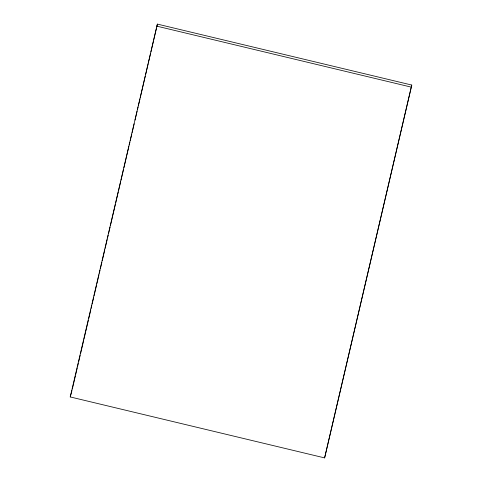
<?xml version="1.0" encoding="UTF-8"?>
<svg xmlns="http://www.w3.org/2000/svg" width="482" height="482" viewBox="0 0 482 482"><rect width="100%" height="100%" fill="white"/><g stroke="black" fill="none" stroke-linecap="round" stroke-linejoin="round"><path stroke-width="0.72" d="M70.227 396.945L157.385 24.1L411.773 85.055L324.615 457.9L70.227 396.945L71.981 390.528M72.324 389.064L75.397 375.876M75.74 374.406L77.277 367.814M77.62 366.344L78.301 363.416M78.644 361.952L80.181 355.354M80.524 353.89L83.597 340.696M83.94 339.232L85.477 332.634M85.82 331.17L88.381 320.175M88.724 318.71L90.773 309.914M91.116 308.45L91.797 305.522M92.14 304.052L93.677 297.46M94.02 295.99L96.581 285.001M96.924 283.53L98.973 274.74M99.31 273.276L99.997 270.342M100.34 268.878L101.877 262.28M102.214 260.816L104.781 249.821M105.118 248.357L107.173 239.56M107.51 238.096L108.197 235.162M108.534 233.698L110.071 227.1M110.414 225.636L112.463 216.846M112.806 215.376L115.367 204.386M115.71 202.916L118.271 191.926M118.614 190.462L120.663 181.666M121.006 180.202L123.567 169.206M123.91 167.742L126.471 156.746M126.814 155.282L128.863 146.486M129.206 145.022L129.887 142.094M130.23 140.624L131.767 134.032M132.11 132.562L134.159 123.772M135.014 120.102L137.063 111.312M137.4 109.848L138.087 106.914M138.43 105.45L139.967 98.852M140.304 97.388L142.359 88.592M142.696 87.128L145.263 76.132M145.6 74.668L148.167 63.672M148.504 62.208L150.553 53.412M150.896 51.948L153.457 40.958M153.8 39.488L156.361 28.498M156.704 27.034L157.385 24.1M324.615 457.9L411.773 85.055M156.656 26.112L411.044 87.073"/></g></svg>
